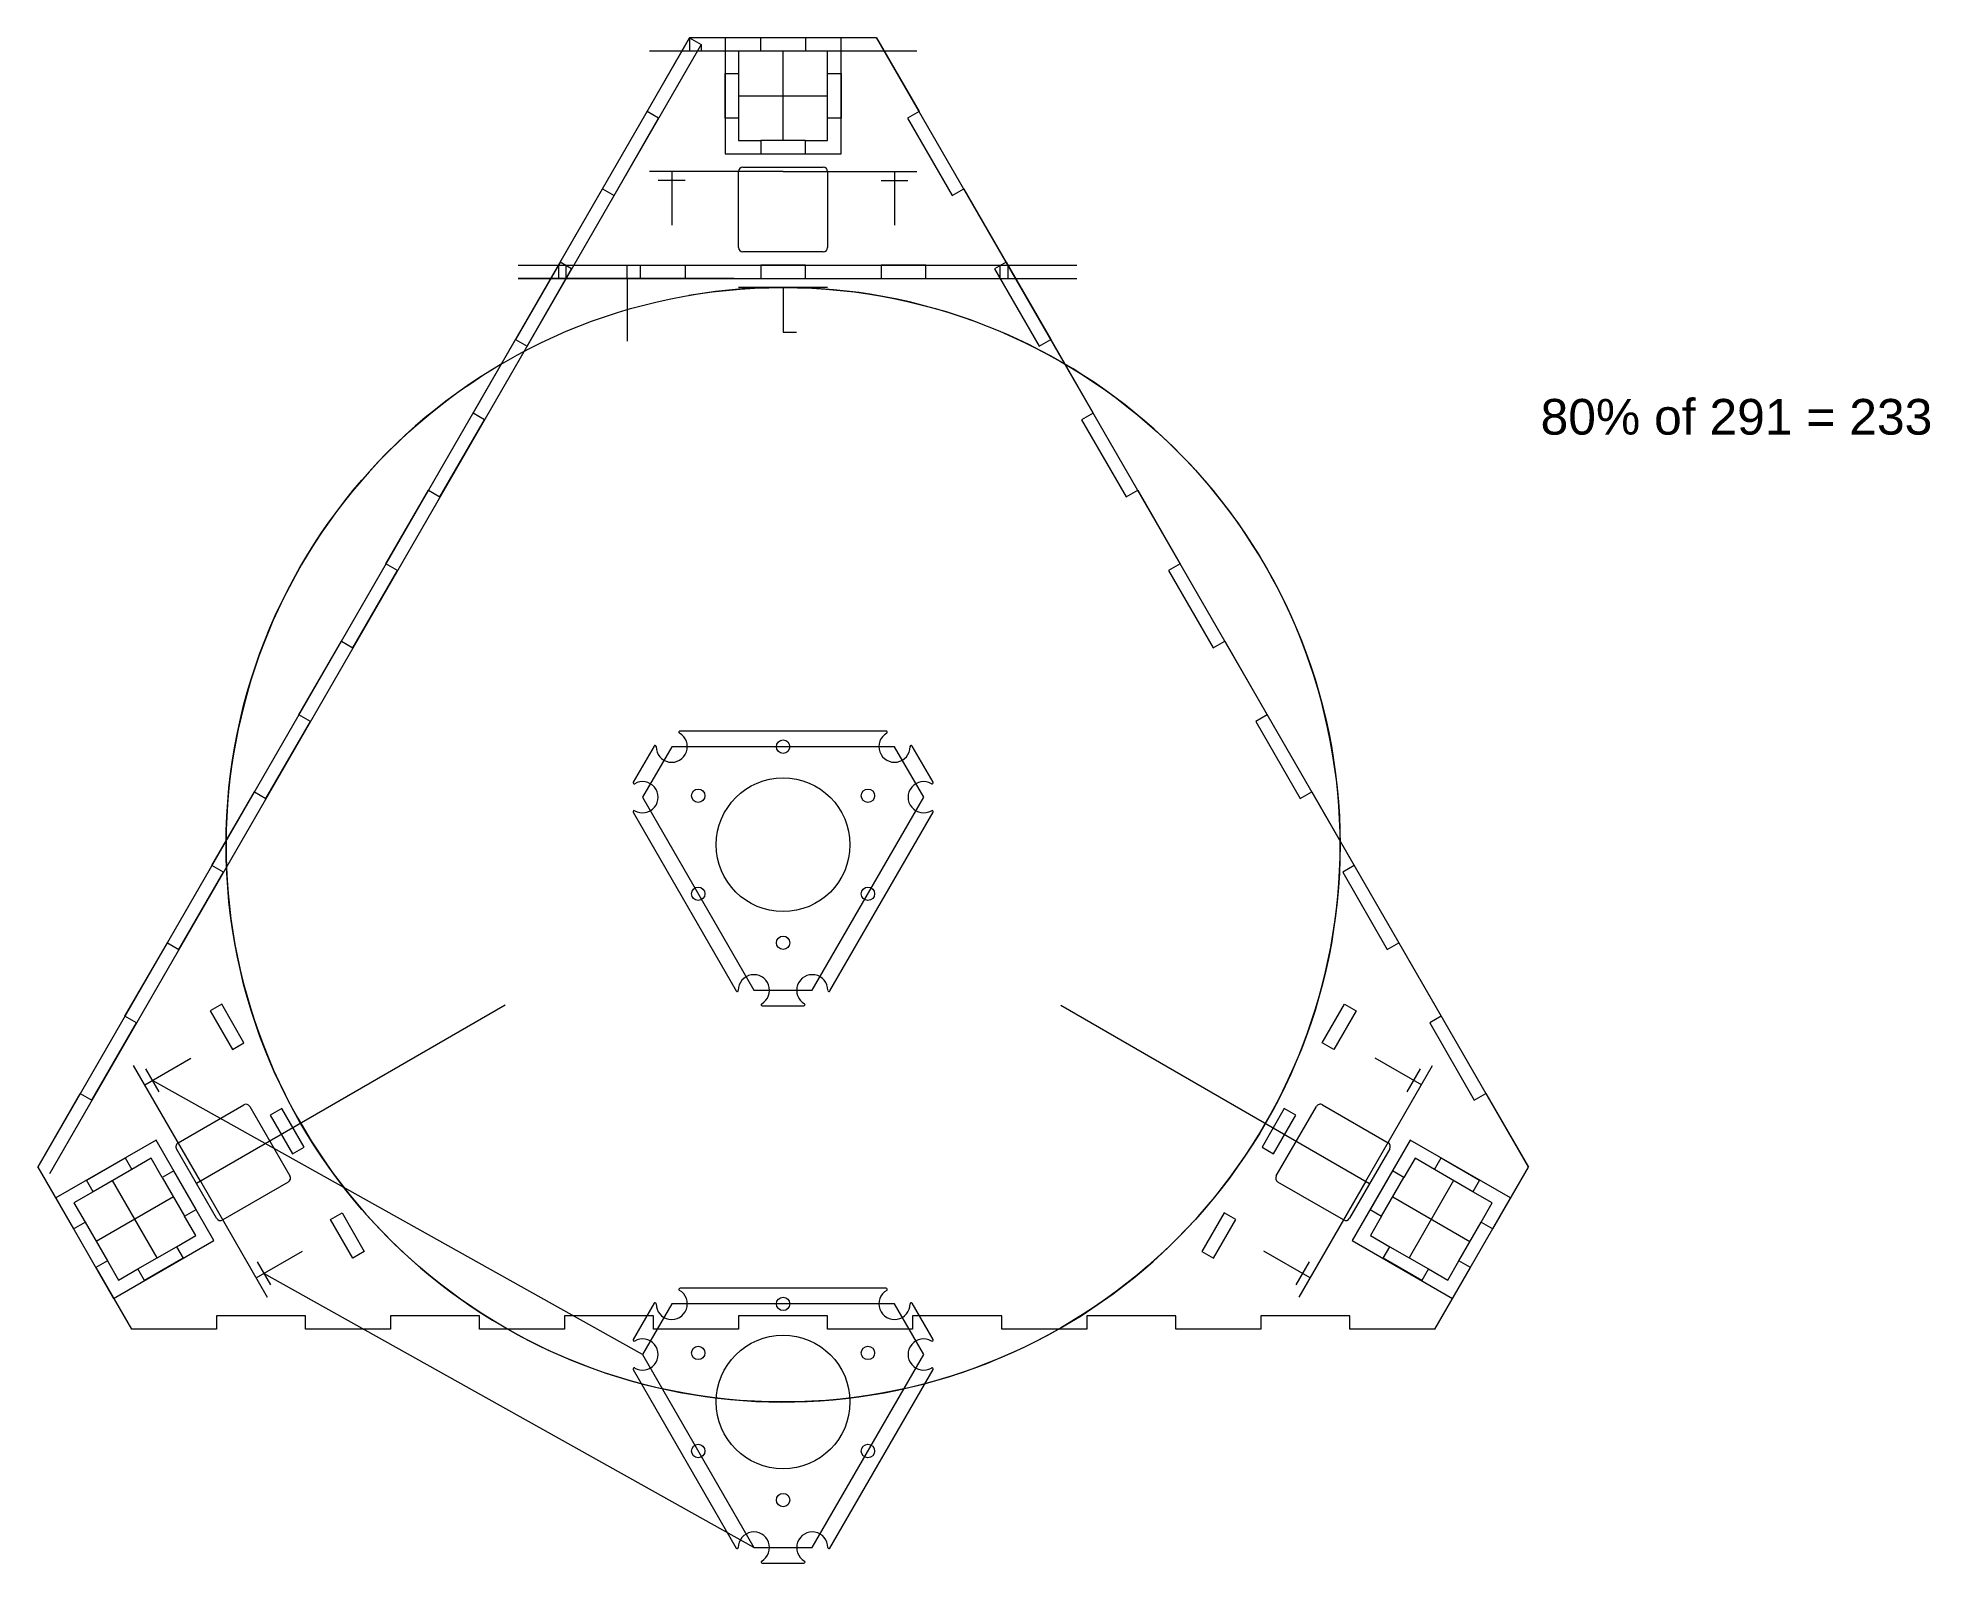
# Model space of a CAD drawing. Header units: millimetres. Extents: x 33 to 457, y 49 to 391.
import ezdxf

# ---------------------------------------------------------------- set-up
doc = ezdxf.new("R2010")
doc.units = ezdxf.units.MM
doc.layers.get('0').update_dxf_attribs({"linetype": 'CONTINUOUS', "lineweight": 0, "true_color": 0xffffff})
for name, color, linetype, lineweight, true_color in [('dimensions', 4, 'CONTINUOUS', 0, 0x00ffff), ('guides', 1, 'CONTINUOUS', 0, 0xff0000), ('labels', 6, 'CONTINUOUS', 0, 0xff00ff), ('parts', 3, 'CONTINUOUS', 0, 0x00ff00)]:
    doc.layers.add(name, color=color, linetype=linetype, lineweight=lineweight, true_color=true_color)
doc.styles.add('textstyle0', font='')
doc.styles.get('textstyle0').set_extended_font_data('Arial')

msp = doc.modelspace()

# ---------------------------------------------------------------- linework, layer by layer
for p, q in [((195, 391), (179, 391)), ((195, 388), (195, 391)), ((205, 391), (205, 388)), ((221, 391), (205, 391)), ((195, 388), (190, 388)), ((190, 388), (190, 383)), ((210, 388), (205, 388)), ((210, 383), (210, 388)), ((187, 373), (187, 383)), ((187, 383), (190, 383)), ((210, 383), (213, 383)), ((213, 383), (213, 373)), ((190, 373), (187, 373)), ((190, 373), (190, 368)), ((210, 368), (210, 373)), ((210, 373), (210, 373)), ((210, 373), (210, 373)), ((210, 373), (210, 373)), ((210, 373), (210, 373)), ((213, 373), (210, 373)), ((190, 368), (195, 368)), ((195, 368), (195, 365)), ((205, 365), (205, 368)), ((205, 368), (210, 368)), ((190, 344), (190, 361)), ((191, 362), (209, 362)), ((195, 365), (205, 365)), ((210, 361), (210, 344)), ((168, 337), (168, 340)), ((168, 340), (178, 340)), ((178, 340), (178, 337)), ((209, 343), (191, 343)), ((205, 340), (195, 340)), ((195, 340), (195, 337)), ((205, 337), (205, 340)), ((222, 340), (222, 337)), ((232, 340), (222, 340)), ((232, 337), (232, 340)), ((178, 337), (168, 337)), ((195, 337), (205, 337)), ((222, 337), (232, 337)), ((223.13, 235.5), (176.87, 235.5)), ((171.03, 232.13), (166.35, 224.02)), ((233.65, 224.02), (228.97, 232.13)), ((166.35, 217.28), (189.48, 177.22)), ((210.52, 177.22), (233.65, 217.28)), ((74.01, 174.21), (71.42, 172.71)), ((79.01, 165.55), (74.01, 174.21)), ((320.99, 165.55), (325.99, 174.21)), ((325.99, 174.21), (328.58, 172.71)), ((71.42, 172.71), (76.42, 164.05)), ((195.32, 173.85), (204.68, 173.85)), ((328.58, 172.71), (323.58, 164.05)), ((76.42, 164.05), (79.01, 165.55)), ((323.58, 164.05), (320.99, 165.55)), ((64.23, 143.16), (78.95, 151.66)), ((80.32, 151.29), (89.32, 135.71)), ((87.51, 150.83), (84.92, 149.33)), ((84.92, 149.33), (89.92, 140.67)), ((92.51, 142.17), (87.51, 150.83)), ((312.49, 150.83), (307.49, 142.17)), ((310.08, 140.67), (315.08, 149.33)), ((310.68, 135.71), (319.68, 151.29)), ((315.08, 149.33), (312.49, 150.83)), ((321.05, 151.66), (335.77, 143.16)), ((72.86, 126.21), (63.86, 141.79)), ((89.92, 140.67), (92.51, 142.17)), ((307.49, 142.17), (310.08, 140.67)), ((336.14, 141.79), (327.14, 126.21)), ((32.75, 137.69), (40.75, 123.83)), ((43.68, 134.76), (52.34, 139.76)), ((52.34, 139.76), (53.84, 137.16)), ((58.17, 139.66), (53.84, 137.16)), ((53.84, 137.16), (53.84, 137.16)), ((53.84, 137.16), (53.84, 137.16)), ((53.84, 137.16), (53.84, 137.16)), ((53.84, 137.16), (53.84, 137.16)), ((60.67, 135.33), (58.17, 139.66)), ((63.27, 136.83), (60.67, 135.33)), ((68.27, 128.17), (63.27, 136.83)), ((336.73, 136.83), (331.73, 128.17)), ((339.33, 135.33), (336.73, 136.83)), ((341.83, 139.66), (339.33, 135.33)), ((346.16, 137.16), (341.83, 139.66)), ((346.16, 137.16), (347.66, 139.76)), ((347.66, 139.76), (356.32, 134.76)), ((359.25, 123.83), (367.25, 137.69)), ((45.18, 132.16), (40.85, 129.66)), ((45.18, 132.16), (43.68, 134.76)), ((88.95, 134.34), (74.23, 125.84)), ((325.77, 125.84), (311.05, 134.34)), ((356.32, 134.76), (354.82, 132.16)), ((359.15, 129.66), (354.82, 132.16)), ((40.85, 129.66), (43.35, 125.33)), ((65.67, 126.67), (68.27, 128.17)), ((98.42, 125.95), (101.01, 127.45)), ((101.01, 127.45), (106.01, 118.79)), ((298.99, 127.45), (293.99, 118.79)), ((301.58, 125.95), (298.99, 127.45)), ((331.73, 128.17), (334.33, 126.67)), ((356.65, 125.33), (359.15, 129.66)), ((40.75, 123.83), (43.35, 125.33)), ((68.17, 122.34), (65.67, 126.67)), ((103.42, 117.29), (98.42, 125.95)), ((296.58, 117.29), (301.58, 125.95)), ((334.33, 126.67), (331.83, 122.34)), ((356.65, 125.33), (359.25, 123.83)), ((63.84, 119.84), (68.17, 122.34)), ((63.84, 119.84), (65.34, 117.24)), ((331.83, 122.34), (336.16, 119.84)), ((334.66, 117.24), (336.16, 119.84)), ((336.16, 119.84), (336.16, 119.84)), ((336.16, 119.84), (336.16, 119.84)), ((336.16, 119.84), (336.16, 119.84)), ((336.16, 119.84), (336.16, 119.84)), ((48.35, 116.67), (45.75, 115.17)), ((45.75, 115.17), (53.75, 101.31)), ((48.35, 116.67), (50.85, 112.34)), ((50.85, 112.34), (55.18, 114.84)), ((56.68, 112.24), (55.18, 114.84)), ((65.34, 117.24), (56.68, 112.24)), ((106.01, 118.79), (103.42, 117.29)), ((293.99, 118.79), (296.58, 117.29)), ((343.32, 112.24), (334.66, 117.24)), ((344.82, 114.84), (343.32, 112.24)), ((344.82, 114.84), (349.15, 112.34)), ((346.25, 101.31), (354.25, 115.17)), ((349.15, 112.34), (351.65, 116.67)), ((354.25, 115.17), (351.65, 116.67)), ((223.13, 110.5), (176.87, 110.5)), ((171.03, 107.13), (166.35, 99.02)), ((233.65, 99.02), (228.97, 107.13)), ((166.35, 92.28), (189.48, 52.22)), ((210.52, 52.22), (233.65, 92.28)), ((195.32, 48.85), (204.68, 48.85))]:
    msp.add_line(p, q)
for points in [[(32.75, 137.69), (42.28, 154.2), (44.88, 152.7), (54.88, 170.02), (52.28, 171.52), (61.81, 188.02), (64.41, 186.52), (74.41, 203.85), (71.81, 205.35), (81.34, 221.85), (83.94, 220.35), (93.94, 237.67), (91.34, 239.17), (100.87, 255.68), (103.47, 254.18), (113.47, 271.5), (110.87, 273), (120.41, 289.51), (123, 288.01), (133, 305.33), (130.41, 306.83), (139.94, 323.34), (142.54, 321.84), (152.54, 339.16), (149.94, 340.66), (159.47, 357.17), (162.07, 355.67), (172.07, 372.99), (169.47, 374.49), (179, 391)], [(221, 391), (230.53, 374.49), (227.93, 372.99), (237.93, 355.67), (240.53, 357.17), (250.06, 340.66), (247.46, 339.16), (257.46, 321.84), (260.06, 323.34), (269.59, 306.83), (267, 305.33), (277, 288.01), (279.59, 289.51), (289.13, 273), (286.53, 271.5), (296.53, 254.18), (299.13, 255.68), (308.66, 239.17), (306.06, 237.67), (316.06, 220.35), (318.66, 221.85), (328.19, 205.35), (325.59, 203.85), (335.59, 186.52), (338.19, 188.02), (347.72, 171.52), (345.12, 170.02), (355.12, 152.7), (357.72, 154.2), (367.25, 137.69)], [(346.25, 101.31), (327.19, 101.31), (327.19, 104.31), (307.19, 104.31), (307.19, 101.31), (288.13, 101.31), (288.13, 104.31), (268.13, 104.31), (268.13, 101.31), (249.06, 101.31), (249.06, 104.31), (229.06, 104.31), (229.06, 101.31), (210, 101.31), (210, 104.31), (190, 104.31), (190, 101.31), (170.94, 101.31), (170.94, 104.31), (150.94, 104.31), (150.94, 101.31), (131.87, 101.31), (131.87, 104.31), (111.87, 104.31), (111.87, 101.31), (92.81, 101.31), (92.81, 104.31), (72.81, 104.31), (72.81, 101.31), (53.75, 101.31)]]:
    msp.add_lwpolyline(points)
for centre, radius in [((200, 232), 1.5), ((180.95, 221), 1.5), ((200, 210), 15), ((219.05, 221), 1.5), ((180.95, 199), 1.5), ((219.05, 199), 1.5), ((200, 188), 1.5), ((200, 107), 1.5), ((200, 85), 15), ((180.95, 96), 1.5), ((219.05, 96), 1.5), ((180.95, 74), 1.5), ((219.05, 74), 1.5), ((200, 63), 1.5)]:
    msp.add_circle(centre, radius)
for centre, radius, start, end in [((191, 361), 1, 90, 180), ((209, 361), 1, 0, 90), ((191, 344), 1, 180, 270), ((209, 344), 1, 270, 0), ((175, 232), 3.5, 179.9264, 60.0736), ((176.87, 235.25), 0.25, 90, 240.0736), ((225, 232), 3.5, 119.9264, 0.0736), ((223.13, 235.25), 0.25, 299.9264, 90), ((171.25, 232), 0.25, 359.9264, 150), ((228.75, 232), 0.25, 30, 180.0736), ((166.57, 223.9), 0.25, 150, 300.0736), ((168.45, 220.65), 3.5, 239.9264, 120.0736), ((231.55, 220.65), 3.5, 59.9264, 300.0736), ((233.43, 223.9), 0.25, 239.9264, 30), ((166.57, 217.41), 0.25, 59.9264, 210), ((233.43, 217.41), 0.25, 330, 120.0736), ((193.45, 177.35), 3.5, 299.9264, 180.0736), ((206.55, 177.35), 3.5, 359.9264, 240.0736), ((189.7, 177.34), 0.25, 210, 0.0736), ((195.32, 174.1), 0.25, 119.9264, 270), ((204.68, 174.1), 0.25, 270, 60.0736), ((210.3, 177.34), 0.25, 179.9264, 330), ((79.45, 150.79), 1, 30, 120), ((320.55, 150.79), 1, 60, 150), ((64.73, 142.29), 1, 120, 210), ((335.27, 142.29), 1, 330, 60), ((88.45, 135.21), 1, 300, 30), ((311.55, 135.21), 1, 150, 240), ((73.73, 126.71), 1, 210, 300), ((326.27, 126.71), 1, 240, 330), ((176.87, 110.25), 0.25, 90, 240.0736), ((223.13, 110.25), 0.25, 299.9264, 90), ((171.25, 107), 0.25, 359.9264, 150), ((175, 107), 3.5, 179.9264, 60.0736), ((225, 107), 3.5, 119.9264, 0.0736), ((228.75, 107), 0.25, 30, 180.0736), ((166.57, 98.9), 0.25, 150, 300.0736), ((168.45, 95.65), 3.5, 239.9264, 120.0736), ((231.55, 95.65), 3.5, 59.9264, 300.0736), ((233.43, 98.9), 0.25, 239.9264, 30), ((166.57, 92.41), 0.25, 59.9264, 210), ((233.43, 92.41), 0.25, 330, 120.0736), ((193.45, 52.35), 3.5, 299.9264, 180.0736), ((206.55, 52.35), 3.5, 359.9264, 240.0736), ((189.7, 52.34), 0.25, 210, 0.0736), ((210.3, 52.34), 0.25, 179.9264, 330), ((195.32, 49.1), 0.25, 119.9264, 270), ((204.68, 49.1), 0.25, 270, 60.0736)]:
    msp.add_arc(centre, radius, start, end)
at = {"layer": 'guides'}
for p, q in [((179, 391), (32.75, 137.69)), ((179, 391), (181.6, 389.5)), ((179, 391), (179, 388)), ((213, 391), (187, 391)), ((187, 391), (187, 365)), ((213, 365), (213, 391)), ((367.25, 137.69), (221, 391)), ((181.6, 389.5), (35.35, 136.19)), ((230, 388), (170, 388)), ((181.6, 389.5), (181.6, 388)), ((205, 388), (195, 388)), ((200, 368), (200, 388)), ((190, 383), (190, 373)), ((210, 373), (210, 383)), ((190, 378), (210, 378)), ((205, 368), (195, 368)), ((200, 361), (170, 361)), ((175, 361), (175, 349)), ((187, 365), (213, 365)), ((200, 361), (230, 361)), ((225, 361), (225, 349)), ((178, 359), (172, 359)), ((222, 359), (228, 359)), ((149.94, 340.66), (139.94, 323.34)), ((140.58, 340), (265.95, 340)), ((149.56, 340), (149.56, 337)), ((151.29, 337), (151.29, 340)), ((165, 337), (165, 340)), ((248.71, 337), (248.71, 340)), ((250.06, 340.66), (260.06, 323.34)), ((250.44, 340), (250.44, 337)), ((189, 337), (140.58, 337)), ((140.58, 337), (265.95, 337)), ((165, 337), (165, 323)), ((211, 337), (265.95, 337)), ((210, 335), (190, 335)), ((200, 335), (200, 325)), ((200, 325), (203, 325)), ((175, 232), (168.45, 220.65)), ((225, 232), (175, 232)), ((231.55, 220.65), (225, 232)), ((168.45, 220.65), (193.45, 177.35)), ((206.55, 177.35), (231.55, 220.65)), ((193.45, 177.35), (206.55, 177.35)), ((137.65, 174), (68.36, 134)), ((262.35, 174), (331.64, 134)), ((56.73, 156.15), (67.12, 162.15)), ((343.27, 156.15), (332.88, 162.15)), ((69.23, 134.5), (54.23, 160.48)), ((59.96, 154.55), (56.96, 159.75)), ((330.77, 134.5), (345.77, 160.48)), ((340.04, 154.55), (343.04, 159.75)), ((59.27, 143.76), (36.75, 130.76)), ((72.27, 121.24), (59.27, 143.76)), ((340.73, 143.76), (327.73, 121.24)), ((363.25, 130.76), (340.73, 143.76)), ((53.84, 137.16), (45.18, 132.16)), ((354.82, 132.16), (346.16, 137.16)), ((59.51, 117.34), (49.51, 134.66)), ((60.67, 135.33), (65.67, 126.67)), ((69.23, 134.5), (84.23, 108.52)), ((330.77, 134.5), (315.77, 108.52)), ((334.33, 126.67), (339.33, 135.33)), ((350.49, 134.66), (340.49, 117.34)), ((36.75, 130.76), (49.75, 108.24)), ((63.17, 131), (45.85, 121)), ((336.83, 131), (354.15, 121)), ((350.25, 108.24), (363.25, 130.76)), ((43.35, 125.33), (48.35, 116.67)), ((351.65, 116.67), (356.65, 125.33)), ((49.75, 108.24), (72.27, 121.24)), ((55.18, 114.84), (63.84, 119.84)), ((327.73, 121.24), (350.25, 108.24)), ((336.16, 119.84), (344.82, 114.84)), ((81.73, 112.85), (92.12, 118.85)), ((81.96, 116.45), (84.96, 111.25)), ((318.27, 112.85), (307.88, 118.85)), ((318.04, 116.45), (315.04, 111.25)), ((175, 107), (168.45, 95.65)), ((225, 107), (175, 107)), ((231.55, 95.65), (225, 107)), ((168.45, 95.65), (193.45, 52.35)), ((206.55, 52.35), (231.55, 95.65)), ((193.45, 52.35), (206.55, 52.35))]:
    msp.add_line(p, q, dxfattribs=at)
at = {"layer": 'labels'}
for p, q in [((168.45, 95.65), (58.46, 157.15)), ((193.45, 52.35), (83.46, 113.85))]:
    msp.add_line(p, q, dxfattribs=at)
at = {"layer": 'parts'}
msp.add_circle((200, 210), 125, dxfattribs=at)
msp.add_arc((200, 210), 125, 120.3997, 99.7413, dxfattribs=at)

# ---------------------------------------------------------------- texts
at = {"layer": 'dimensions', "insert": (370, 310), "char_height": 8, "attachment_point": 1, "style": 'textstyle0'}
msp.add_mtext('80% of 291 = 233', dxfattribs=at)

doc.saveas('drawing.dxf')
